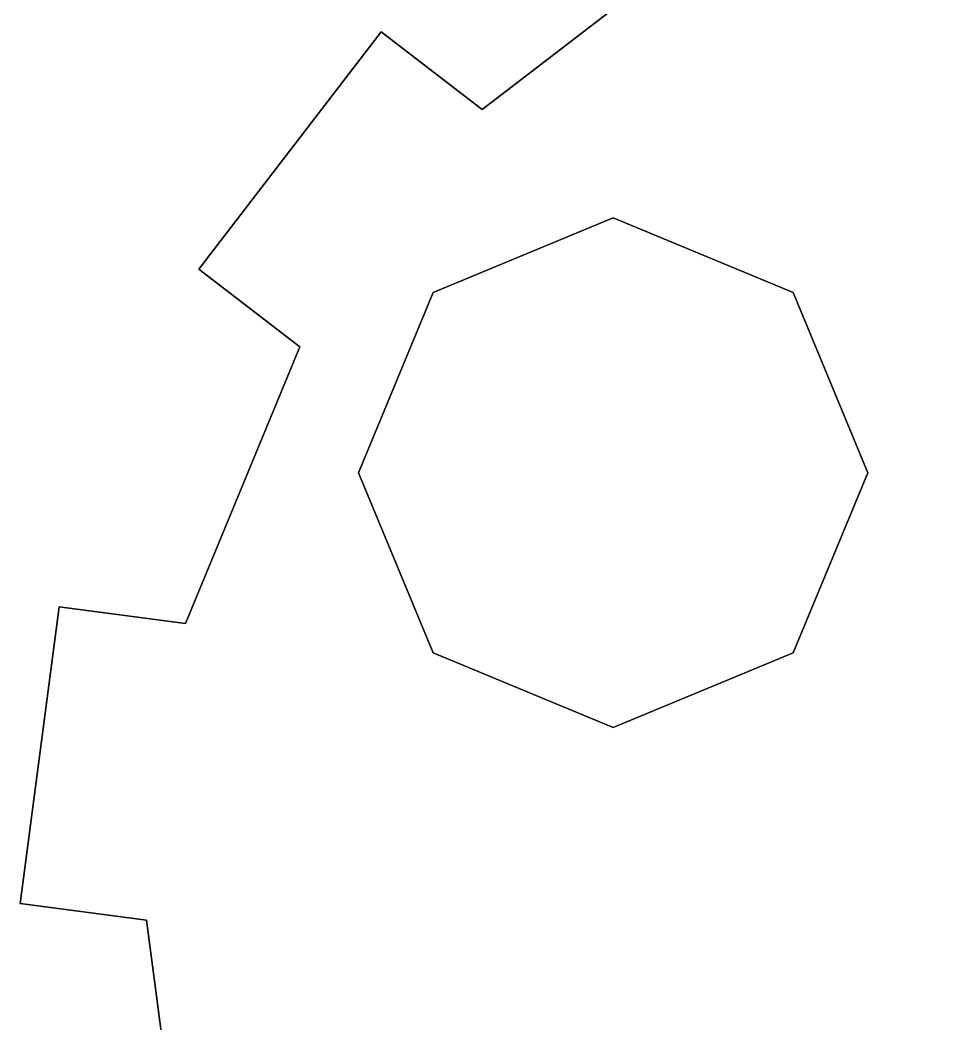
# Model space of a CAD drawing. Header units: metres. Extents: x -3.92 to 3.88, y 1068.45 to 1071.66.
# Drawn here: x -0.6255 to -0.1673, y 1069.0225 to 1069.515 of the extents above; entities that cross this region are included whole.
import ezdxf

# ---------------------------------------------------------------- set-up
doc = ezdxf.new("R2010")
doc.units = ezdxf.units.M

msp = doc.modelspace()

# ---------------------------------------------------------------- linework, layer by layer
at = {"layer": 'Tank'}
for points, invisible_edges in [([(0.3967, 1069.47118, 19.78826), (-0.3988, 1069.47118, 19.78826), (-0.2823, 1069.56057, 19.78826)], 13), ([(-0.3988, 1069.47118, 19.78826), (-0.2823, 1069.56057, 21.78826), (-0.2823, 1069.56057, 19.78826)], 1), ([(-0.2823, 1069.56057, 21.78826), (-0.3988, 1069.47118, 19.78826), (-0.3988, 1069.47118, 21.78826)], 1), ([(-0.3988, 1069.47118, 21.78826), (0.43474, 1069.52077, 21.78826), (-0.2823, 1069.56057, 21.78826)], 3), ([(0.3967, 1069.47118, 19.78826), (-0.2823, 1069.56057, 19.78826), (0.43474, 1069.52077, 19.78826)], 3), ([(0.43474, 1069.52077, 21.78826), (-0.3988, 1069.47118, 21.78826), (0.3967, 1069.47118, 21.78826)], 3), ([(-0.44838, 1069.50923, 19.78826), (-0.3988, 1069.47118, 19.78826), (-0.53777, 1069.39273, 19.78826)], 2), ([(-0.53777, 1069.39273, 21.78826), (-0.44838, 1069.50923, 19.78826), (-0.53777, 1069.39273, 19.78826)], 1), ([(-0.44838, 1069.50923, 19.78826), (-0.53777, 1069.39273, 21.78826), (-0.44838, 1069.50923, 21.78826)], 1), ([(-0.53777, 1069.39273, 21.78826), (-0.3988, 1069.47118, 21.78826), (-0.44838, 1069.50923, 21.78826)], 1), ([(-0.44838, 1069.50923, 19.78826), (-0.3988, 1069.47118, 21.78826), (-0.3988, 1069.47118, 19.78826)], 1), ([(-0.3988, 1069.47118, 21.78826), (-0.44838, 1069.50923, 19.78826), (-0.44838, 1069.50923, 21.78826)], 1), ([(0.48609, 1069.35468, 19.78826), (-0.53777, 1069.39273, 19.78826), (0.3967, 1069.47118, 19.78826)], 3), ([(0.3967, 1069.47118, 19.78826), (-0.53777, 1069.39273, 19.78826), (-0.3988, 1069.47118, 19.78826)], 15), ([(-0.48819, 1069.35468, 21.78826), (0.3967, 1069.47118, 21.78826), (-0.53777, 1069.39273, 21.78826)], 3), ([(-0.53777, 1069.39273, 21.78826), (0.3967, 1069.47118, 21.78826), (-0.3988, 1069.47118, 21.78826)], 15), ([(-0.48819, 1069.35468, 21.78826), (0.48609, 1069.35468, 21.78826), (0.3967, 1069.47118, 21.78826)], 13), ([(-0.53777, 1069.39273, 19.78826), (0.48609, 1069.35468, 19.78826), (-0.48819, 1069.35468, 19.78826)], 3), ([(-0.53777, 1069.39273, 21.78826), (-0.48819, 1069.35468, 19.78826), (-0.48819, 1069.35468, 21.78826)], 1), ([(-0.48819, 1069.35468, 19.78826), (-0.53777, 1069.39273, 21.78826), (-0.53777, 1069.39273, 19.78826)], 1), ([(0.54228, 1069.21902, 19.78826), (-0.54438, 1069.21902, 19.78826), (-0.48819, 1069.35468, 19.78826)], 13), ([(-0.54438, 1069.21902, 21.78826), (-0.48819, 1069.35468, 19.78826), (-0.54438, 1069.21902, 19.78826)], 1), ([(-0.48819, 1069.35468, 19.78826), (-0.54438, 1069.21902, 21.78826), (-0.48819, 1069.35468, 21.78826)], 1), ([(-0.54438, 1069.21902, 21.78826), (0.54228, 1069.21902, 21.78826), (-0.48819, 1069.35468, 21.78826)], 3), ([(0.54228, 1069.21902, 19.78826), (-0.48819, 1069.35468, 19.78826), (0.60002, 1069.24294, 19.78826)], 3), ([(0.60002, 1069.24294, 19.78826), (-0.48819, 1069.35468, 19.78826), (0.48609, 1069.35468, 19.78826)], 15), ([(-0.48819, 1069.35468, 21.78826), (0.54228, 1069.21902, 21.78826), (0.60002, 1069.24294, 21.78826)], 13), ([(-0.48819, 1069.35468, 21.78826), (0.60002, 1069.24294, 21.78826), (0.48609, 1069.35468, 21.78826)], 15), ([(-0.60635, 1069.22718, 19.78826), (-0.54438, 1069.21902, 19.78826), (-0.62552, 1069.08159, 19.78826)], 2), ([(-0.60635, 1069.22718, 21.78826), (-0.62552, 1069.08159, 21.78826), (-0.54438, 1069.21902, 21.78826)], 2), ([(-0.62552, 1069.08159, 21.78826), (-0.60635, 1069.22718, 19.78826), (-0.62552, 1069.08159, 19.78826)], 1), ([(-0.60635, 1069.22718, 19.78826), (-0.62552, 1069.08159, 21.78826), (-0.60635, 1069.22718, 21.78826)], 1), ([(-0.60635, 1069.22718, 19.78826), (-0.54438, 1069.21902, 21.78826), (-0.54438, 1069.21902, 19.78826)], 1), ([(-0.54438, 1069.21902, 21.78826), (-0.60635, 1069.22718, 19.78826), (-0.60635, 1069.22718, 21.78826)], 1), ([(0.56145, 1069.07343, 19.78826), (-0.62552, 1069.08159, 19.78826), (0.54228, 1069.21902, 19.78826)], 3), ([(0.54228, 1069.21902, 19.78826), (-0.62552, 1069.08159, 19.78826), (-0.54438, 1069.21902, 19.78826)], 15), ([(-0.56355, 1069.07343, 21.78826), (0.54228, 1069.21902, 21.78826), (-0.62552, 1069.08159, 21.78826)], 3), ([(-0.62552, 1069.08159, 21.78826), (0.54228, 1069.21902, 21.78826), (-0.54438, 1069.21902, 21.78826)], 15), ([(-0.56355, 1069.07343, 21.78826), (0.56145, 1069.07343, 21.78826), (0.54228, 1069.21902, 21.78826)], 13), ([(0.56145, 1069.07343, 19.78826), (-0.56355, 1069.07343, 19.78826), (-0.62552, 1069.08159, 19.78826)], 13), ([(-0.62552, 1069.08159, 21.78826), (-0.56355, 1069.07343, 19.78826), (-0.56355, 1069.07343, 21.78826)], 1), ([(-0.56355, 1069.07343, 19.78826), (-0.62552, 1069.08159, 21.78826), (-0.62552, 1069.08159, 19.78826)], 1), ([(0.54228, 1068.92785, 19.78826), (-0.54438, 1068.92785, 19.78826), (-0.56355, 1069.07343, 19.78826)], 13), ([(0.54228, 1068.92785, 19.78826), (-0.56355, 1069.07343, 19.78826), (0.62341, 1069.06528, 19.78826)], 15), ([(0.62341, 1069.06528, 19.78826), (-0.56355, 1069.07343, 19.78826), (0.56145, 1069.07343, 19.78826)], 3), ([(-0.54438, 1068.92785, 21.78826), (0.62341, 1069.06528, 21.78826), (-0.56355, 1069.07343, 21.78826)], 3), ([(-0.56355, 1069.07343, 21.78826), (0.62341, 1069.06528, 21.78826), (0.56145, 1069.07343, 21.78826)], 13), ([(-0.54438, 1068.92785, 21.78826), (-0.56355, 1069.07343, 19.78826), (-0.54438, 1068.92785, 19.78826)], 1), ([(-0.56355, 1069.07343, 19.78826), (-0.54438, 1068.92785, 21.78826), (-0.56355, 1069.07343, 21.78826)], 1), ([(0.54228, 1068.92785, 21.78826), (0.62341, 1069.06528, 21.78826), (-0.54438, 1068.92785, 21.78826)], 15)]:
    msp.add_3dface(points, dxfattribs=dict(at, invisible_edges=invisible_edges))
at = {"layer": 'tower_j_insulator'}
for points, invisible_edges in [([(-0.42289, 1069.38134, 22.22576), (-0.24611, 1069.38134, 22.22576), (-0.3345, 1069.41795, 22.22576)], 1), ([(-0.24611, 1069.38134, 22.16326), (-0.42289, 1069.38134, 22.16326), (-0.3345, 1069.41795, 22.16326)], 1), ([(-0.24611, 1069.38134, 22.44451), (-0.42289, 1069.38134, 22.44451), (-0.3345, 1069.41795, 22.44451)], 1), ([(-0.24611, 1069.38134, 21.78826), (-0.42289, 1069.38134, 21.78826), (-0.3345, 1069.41795, 21.78826)], 1), ([(-0.42289, 1069.38134, 21.78826), (-0.3345, 1069.41795, 21.85076), (-0.3345, 1069.41795, 21.78826)], 1), ([(-0.3345, 1069.41795, 21.85076), (-0.42289, 1069.38134, 21.78826), (-0.42289, 1069.38134, 21.85076)], 1), ([(-0.42289, 1069.38134, 21.85076), (-0.24611, 1069.38134, 21.85076), (-0.3345, 1069.41795, 21.85076)], 1), ([(-0.24611, 1069.38134, 21.88201), (-0.42289, 1069.38134, 21.88201), (-0.3345, 1069.41795, 21.88201)], 1), ([(-0.42289, 1069.38134, 22.44451), (-0.3345, 1069.41795, 22.50701), (-0.3345, 1069.41795, 22.44451)], 1), ([(-0.3345, 1069.41795, 22.50701), (-0.42289, 1069.38134, 22.44451), (-0.42289, 1069.38134, 22.50701)], 1), ([(-0.42289, 1069.38134, 21.94451), (-0.24611, 1069.38134, 21.94451), (-0.3345, 1069.41795, 21.94451)], 1), ([(-0.42289, 1069.38134, 21.88201), (-0.3345, 1069.41795, 21.94451), (-0.3345, 1069.41795, 21.88201)], 1), ([(-0.3345, 1069.41795, 21.94451), (-0.42289, 1069.38134, 21.88201), (-0.42289, 1069.38134, 21.94451)], 1), ([(-0.42289, 1069.38134, 22.31951), (-0.24611, 1069.38134, 22.31951), (-0.3345, 1069.41795, 22.31951)], 1), ([(-0.42289, 1069.38134, 22.50701), (-0.24611, 1069.38134, 22.50701), (-0.3345, 1069.41795, 22.50701)], 1), ([(-0.24611, 1069.38134, 22.35076), (-0.42289, 1069.38134, 22.35076), (-0.3345, 1069.41795, 22.35076)], 1), ([(-0.42289, 1069.38134, 22.41326), (-0.24611, 1069.38134, 22.41326), (-0.3345, 1069.41795, 22.41326)], 1), ([(-0.24611, 1069.38134, 22.25701), (-0.42289, 1069.38134, 22.25701), (-0.3345, 1069.41795, 22.25701)], 1), ([(-0.42289, 1069.38134, 22.16326), (-0.3345, 1069.41795, 22.22576), (-0.3345, 1069.41795, 22.16326)], 1), ([(-0.3345, 1069.41795, 22.22576), (-0.42289, 1069.38134, 22.16326), (-0.42289, 1069.38134, 22.22576)], 1), ([(-0.42289, 1069.38134, 22.35076), (-0.3345, 1069.41795, 22.41326), (-0.3345, 1069.41795, 22.35076)], 1), ([(-0.3345, 1069.41795, 22.41326), (-0.42289, 1069.38134, 22.35076), (-0.42289, 1069.38134, 22.41326)], 1), ([(-0.42289, 1069.38134, 22.25701), (-0.3345, 1069.41795, 22.31951), (-0.3345, 1069.41795, 22.25701)], 1), ([(-0.3345, 1069.41795, 22.31951), (-0.42289, 1069.38134, 22.25701), (-0.42289, 1069.38134, 22.31951)], 1), ([(-0.42289, 1069.38134, 22.13201), (-0.24611, 1069.38134, 22.13201), (-0.3345, 1069.41795, 22.13201)], 1), ([(-0.42289, 1069.38134, 22.06951), (-0.3345, 1069.41795, 22.13201), (-0.3345, 1069.41795, 22.06951)], 1), ([(-0.3345, 1069.41795, 22.13201), (-0.42289, 1069.38134, 22.06951), (-0.42289, 1069.38134, 22.13201)], 1), ([(-0.24611, 1069.38134, 22.06951), (-0.42289, 1069.38134, 22.06951), (-0.3345, 1069.41795, 22.06951)], 1), ([(-0.24611, 1069.38134, 21.97576), (-0.42289, 1069.38134, 21.97576), (-0.3345, 1069.41795, 21.97576)], 1), ([(-0.42289, 1069.38134, 21.97576), (-0.3345, 1069.41795, 22.03826), (-0.3345, 1069.41795, 21.97576)], 1), ([(-0.3345, 1069.41795, 22.03826), (-0.42289, 1069.38134, 21.97576), (-0.42289, 1069.38134, 22.03826)], 1), ([(-0.42289, 1069.38134, 22.03826), (-0.24611, 1069.38134, 22.03826), (-0.3345, 1069.41795, 22.03826)], 1), ([(-0.3345, 1069.41795, 21.78826), (-0.24611, 1069.38134, 21.85076), (-0.24611, 1069.38134, 21.78826)], 1), ([(-0.24611, 1069.38134, 21.85076), (-0.3345, 1069.41795, 21.78826), (-0.3345, 1069.41795, 21.85076)], 1), ([(-0.3345, 1069.41795, 22.44451), (-0.24611, 1069.38134, 22.50701), (-0.24611, 1069.38134, 22.44451)], 1), ([(-0.24611, 1069.38134, 22.50701), (-0.3345, 1069.41795, 22.44451), (-0.3345, 1069.41795, 22.50701)], 1), ([(-0.3345, 1069.41795, 21.88201), (-0.24611, 1069.38134, 21.94451), (-0.24611, 1069.38134, 21.88201)], 1), ([(-0.24611, 1069.38134, 21.94451), (-0.3345, 1069.41795, 21.88201), (-0.3345, 1069.41795, 21.94451)], 1), ([(-0.3345, 1069.41795, 22.35076), (-0.24611, 1069.38134, 22.41326), (-0.24611, 1069.38134, 22.35076)], 1), ([(-0.24611, 1069.38134, 22.41326), (-0.3345, 1069.41795, 22.35076), (-0.3345, 1069.41795, 22.41326)], 1), ([(-0.3345, 1069.41795, 22.16326), (-0.24611, 1069.38134, 22.22576), (-0.24611, 1069.38134, 22.16326)], 1), ([(-0.24611, 1069.38134, 22.22576), (-0.3345, 1069.41795, 22.16326), (-0.3345, 1069.41795, 22.22576)], 1), ([(-0.3345, 1069.41795, 22.25701), (-0.24611, 1069.38134, 22.31951), (-0.24611, 1069.38134, 22.25701)], 1), ([(-0.24611, 1069.38134, 22.31951), (-0.3345, 1069.41795, 22.25701), (-0.3345, 1069.41795, 22.31951)], 1), ([(-0.3345, 1069.41795, 22.06951), (-0.24611, 1069.38134, 22.13201), (-0.24611, 1069.38134, 22.06951)], 1), ([(-0.24611, 1069.38134, 22.13201), (-0.3345, 1069.41795, 22.06951), (-0.3345, 1069.41795, 22.13201)], 1), ([(-0.3345, 1069.41795, 21.97576), (-0.24611, 1069.38134, 22.03826), (-0.24611, 1069.38134, 21.97576)], 1), ([(-0.24611, 1069.38134, 22.03826), (-0.3345, 1069.41795, 21.97576), (-0.3345, 1069.41795, 22.03826)], 1), ([(-0.4595, 1069.29295, 22.22576), (-0.2095, 1069.29295, 22.22576), (-0.24611, 1069.38134, 22.22576)], 13), ([(-0.4595, 1069.29295, 22.22576), (-0.24611, 1069.38134, 22.22576), (-0.42289, 1069.38134, 22.22576)], 3), ([(-0.2095, 1069.29295, 22.16326), (-0.4595, 1069.29295, 22.16326), (-0.42289, 1069.38134, 22.16326)], 13), ([(-0.4595, 1069.29295, 22.22576), (-0.42289, 1069.38134, 22.16326), (-0.4595, 1069.29295, 22.16326)], 1), ([(-0.42289, 1069.38134, 22.16326), (-0.4595, 1069.29295, 22.22576), (-0.42289, 1069.38134, 22.22576)], 1), ([(-0.2095, 1069.29295, 22.44451), (-0.4595, 1069.29295, 22.44451), (-0.42289, 1069.38134, 22.44451)], 13), ([(-0.2095, 1069.29295, 21.78826), (-0.4595, 1069.29295, 21.78826), (-0.42289, 1069.38134, 21.78826)], 13), ([(-0.4595, 1069.29295, 21.85076), (-0.2095, 1069.29295, 21.85076), (-0.24611, 1069.38134, 21.85076)], 13), ([(-0.4595, 1069.29295, 21.85076), (-0.24611, 1069.38134, 21.85076), (-0.42289, 1069.38134, 21.85076)], 3), ([(-0.2095, 1069.29295, 21.88201), (-0.4595, 1069.29295, 21.88201), (-0.42289, 1069.38134, 21.88201)], 13), ([(-0.4595, 1069.29295, 21.94451), (-0.2095, 1069.29295, 21.94451), (-0.24611, 1069.38134, 21.94451)], 13), ([(-0.4595, 1069.29295, 21.94451), (-0.24611, 1069.38134, 21.94451), (-0.42289, 1069.38134, 21.94451)], 3), ([(-0.4595, 1069.29295, 22.50701), (-0.42289, 1069.38134, 22.44451), (-0.4595, 1069.29295, 22.44451)], 1), ([(-0.42289, 1069.38134, 22.44451), (-0.4595, 1069.29295, 22.50701), (-0.42289, 1069.38134, 22.50701)], 1), ([(-0.4595, 1069.29295, 21.85076), (-0.42289, 1069.38134, 21.78826), (-0.4595, 1069.29295, 21.78826)], 1), ([(-0.42289, 1069.38134, 21.78826), (-0.4595, 1069.29295, 21.85076), (-0.42289, 1069.38134, 21.85076)], 1), ([(-0.4595, 1069.29295, 21.94451), (-0.42289, 1069.38134, 21.88201), (-0.4595, 1069.29295, 21.88201)], 1), ([(-0.42289, 1069.38134, 21.88201), (-0.4595, 1069.29295, 21.94451), (-0.42289, 1069.38134, 21.94451)], 1), ([(-0.4595, 1069.29295, 22.31951), (-0.2095, 1069.29295, 22.31951), (-0.24611, 1069.38134, 22.31951)], 13), ([(-0.4595, 1069.29295, 22.31951), (-0.24611, 1069.38134, 22.31951), (-0.42289, 1069.38134, 22.31951)], 3), ([(-0.4595, 1069.29295, 22.50701), (-0.2095, 1069.29295, 22.50701), (-0.24611, 1069.38134, 22.50701)], 13), ([(-0.4595, 1069.29295, 22.50701), (-0.24611, 1069.38134, 22.50701), (-0.42289, 1069.38134, 22.50701)], 3), ([(-0.2095, 1069.29295, 22.35076), (-0.4595, 1069.29295, 22.35076), (-0.42289, 1069.38134, 22.35076)], 13), ([(-0.4595, 1069.29295, 22.41326), (-0.2095, 1069.29295, 22.41326), (-0.24611, 1069.38134, 22.41326)], 13), ([(-0.4595, 1069.29295, 22.41326), (-0.24611, 1069.38134, 22.41326), (-0.42289, 1069.38134, 22.41326)], 3), ([(-0.2095, 1069.29295, 22.25701), (-0.4595, 1069.29295, 22.25701), (-0.42289, 1069.38134, 22.25701)], 13), ([(-0.4595, 1069.29295, 22.41326), (-0.42289, 1069.38134, 22.35076), (-0.4595, 1069.29295, 22.35076)], 1), ([(-0.42289, 1069.38134, 22.35076), (-0.4595, 1069.29295, 22.41326), (-0.42289, 1069.38134, 22.41326)], 1), ([(-0.4595, 1069.29295, 22.31951), (-0.42289, 1069.38134, 22.25701), (-0.4595, 1069.29295, 22.25701)], 1), ([(-0.42289, 1069.38134, 22.25701), (-0.4595, 1069.29295, 22.31951), (-0.42289, 1069.38134, 22.31951)], 1), ([(-0.4595, 1069.29295, 22.13201), (-0.2095, 1069.29295, 22.13201), (-0.24611, 1069.38134, 22.13201)], 13), ([(-0.4595, 1069.29295, 22.13201), (-0.24611, 1069.38134, 22.13201), (-0.42289, 1069.38134, 22.13201)], 3), ([(-0.4595, 1069.29295, 22.13201), (-0.42289, 1069.38134, 22.06951), (-0.4595, 1069.29295, 22.06951)], 1), ([(-0.42289, 1069.38134, 22.06951), (-0.4595, 1069.29295, 22.13201), (-0.42289, 1069.38134, 22.13201)], 1), ([(-0.2095, 1069.29295, 22.06951), (-0.4595, 1069.29295, 22.06951), (-0.42289, 1069.38134, 22.06951)], 13), ([(-0.2095, 1069.29295, 21.97576), (-0.4595, 1069.29295, 21.97576), (-0.42289, 1069.38134, 21.97576)], 13), ([(-0.4595, 1069.29295, 22.03826), (-0.42289, 1069.38134, 21.97576), (-0.4595, 1069.29295, 21.97576)], 1), ([(-0.42289, 1069.38134, 21.97576), (-0.4595, 1069.29295, 22.03826), (-0.42289, 1069.38134, 22.03826)], 1), ([(-0.4595, 1069.29295, 22.03826), (-0.2095, 1069.29295, 22.03826), (-0.24611, 1069.38134, 22.03826)], 13), ([(-0.4595, 1069.29295, 22.03826), (-0.24611, 1069.38134, 22.03826), (-0.42289, 1069.38134, 22.03826)], 3), ([(-0.2095, 1069.29295, 22.16326), (-0.42289, 1069.38134, 22.16326), (-0.24611, 1069.38134, 22.16326)], 3), ([(-0.2095, 1069.29295, 22.44451), (-0.42289, 1069.38134, 22.44451), (-0.24611, 1069.38134, 22.44451)], 3), ([(-0.2095, 1069.29295, 21.78826), (-0.42289, 1069.38134, 21.78826), (-0.24611, 1069.38134, 21.78826)], 3), ([(-0.2095, 1069.29295, 21.88201), (-0.42289, 1069.38134, 21.88201), (-0.24611, 1069.38134, 21.88201)], 3), ([(-0.2095, 1069.29295, 22.35076), (-0.42289, 1069.38134, 22.35076), (-0.24611, 1069.38134, 22.35076)], 3), ([(-0.2095, 1069.29295, 22.25701), (-0.42289, 1069.38134, 22.25701), (-0.24611, 1069.38134, 22.25701)], 3), ([(-0.2095, 1069.29295, 22.06951), (-0.42289, 1069.38134, 22.06951), (-0.24611, 1069.38134, 22.06951)], 3), ([(-0.2095, 1069.29295, 21.97576), (-0.42289, 1069.38134, 21.97576), (-0.24611, 1069.38134, 21.97576)], 3), ([(-0.24611, 1069.38134, 22.22576), (-0.2095, 1069.29295, 22.16326), (-0.24611, 1069.38134, 22.16326)], 1), ([(-0.2095, 1069.29295, 22.16326), (-0.24611, 1069.38134, 22.22576), (-0.2095, 1069.29295, 22.22576)], 1), ([(-0.24611, 1069.38134, 21.85076), (-0.2095, 1069.29295, 21.78826), (-0.24611, 1069.38134, 21.78826)], 1), ([(-0.2095, 1069.29295, 21.78826), (-0.24611, 1069.38134, 21.85076), (-0.2095, 1069.29295, 21.85076)], 1), ([(-0.24611, 1069.38134, 22.50701), (-0.2095, 1069.29295, 22.44451), (-0.24611, 1069.38134, 22.44451)], 1), ([(-0.2095, 1069.29295, 22.44451), (-0.24611, 1069.38134, 22.50701), (-0.2095, 1069.29295, 22.50701)], 1), ([(-0.24611, 1069.38134, 21.94451), (-0.2095, 1069.29295, 21.88201), (-0.24611, 1069.38134, 21.88201)], 1), ([(-0.2095, 1069.29295, 21.88201), (-0.24611, 1069.38134, 21.94451), (-0.2095, 1069.29295, 21.94451)], 1), ([(-0.24611, 1069.38134, 22.41326), (-0.2095, 1069.29295, 22.35076), (-0.24611, 1069.38134, 22.35076)], 1), ([(-0.2095, 1069.29295, 22.35076), (-0.24611, 1069.38134, 22.41326), (-0.2095, 1069.29295, 22.41326)], 1), ([(-0.24611, 1069.38134, 22.31951), (-0.2095, 1069.29295, 22.25701), (-0.24611, 1069.38134, 22.25701)], 1), ([(-0.2095, 1069.29295, 22.25701), (-0.24611, 1069.38134, 22.31951), (-0.2095, 1069.29295, 22.31951)], 1), ([(-0.24611, 1069.38134, 22.13201), (-0.2095, 1069.29295, 22.06951), (-0.24611, 1069.38134, 22.06951)], 1), ([(-0.2095, 1069.29295, 22.06951), (-0.24611, 1069.38134, 22.13201), (-0.2095, 1069.29295, 22.13201)], 1), ([(-0.24611, 1069.38134, 22.03826), (-0.2095, 1069.29295, 21.97576), (-0.24611, 1069.38134, 21.97576)], 1), ([(-0.2095, 1069.29295, 21.97576), (-0.24611, 1069.38134, 22.03826), (-0.2095, 1069.29295, 22.03826)], 1), ([(-0.42289, 1069.20456, 22.22576), (-0.2095, 1069.29295, 22.22576), (-0.4595, 1069.29295, 22.22576)], 3), ([(-0.24611, 1069.20456, 22.16326), (-0.42289, 1069.20456, 22.16326), (-0.4595, 1069.29295, 22.16326)], 13), ([(-0.24611, 1069.20456, 22.16326), (-0.4595, 1069.29295, 22.16326), (-0.2095, 1069.29295, 22.16326)], 3), ([(-0.42289, 1069.20456, 22.22576), (-0.4595, 1069.29295, 22.16326), (-0.42289, 1069.20456, 22.16326)], 1), ([(-0.4595, 1069.29295, 22.16326), (-0.42289, 1069.20456, 22.22576), (-0.4595, 1069.29295, 22.22576)], 1), ([(-0.24611, 1069.20456, 22.44451), (-0.42289, 1069.20456, 22.44451), (-0.4595, 1069.29295, 22.44451)], 13), ([(-0.24611, 1069.20456, 22.44451), (-0.4595, 1069.29295, 22.44451), (-0.2095, 1069.29295, 22.44451)], 3), ([(-0.24611, 1069.20456, 21.78826), (-0.42289, 1069.20456, 21.78826), (-0.4595, 1069.29295, 21.78826)], 13), ([(-0.24611, 1069.20456, 21.78826), (-0.4595, 1069.29295, 21.78826), (-0.2095, 1069.29295, 21.78826)], 3), ([(-0.42289, 1069.20456, 21.94451), (-0.4595, 1069.29295, 21.88201), (-0.42289, 1069.20456, 21.88201)], 1), ([(-0.4595, 1069.29295, 21.88201), (-0.42289, 1069.20456, 21.94451), (-0.4595, 1069.29295, 21.94451)], 1), ([(-0.42289, 1069.20456, 21.85076), (-0.2095, 1069.29295, 21.85076), (-0.4595, 1069.29295, 21.85076)], 3), ([(-0.24611, 1069.20456, 21.88201), (-0.42289, 1069.20456, 21.88201), (-0.4595, 1069.29295, 21.88201)], 13), ([(-0.24611, 1069.20456, 21.88201), (-0.4595, 1069.29295, 21.88201), (-0.2095, 1069.29295, 21.88201)], 3), ([(-0.42289, 1069.20456, 21.94451), (-0.2095, 1069.29295, 21.94451), (-0.4595, 1069.29295, 21.94451)], 3), ([(-0.42289, 1069.20456, 22.50701), (-0.4595, 1069.29295, 22.44451), (-0.42289, 1069.20456, 22.44451)], 1), ([(-0.4595, 1069.29295, 22.44451), (-0.42289, 1069.20456, 22.50701), (-0.4595, 1069.29295, 22.50701)], 1), ([(-0.42289, 1069.20456, 21.85076), (-0.4595, 1069.29295, 21.78826), (-0.42289, 1069.20456, 21.78826)], 1), ([(-0.4595, 1069.29295, 21.78826), (-0.42289, 1069.20456, 21.85076), (-0.4595, 1069.29295, 21.85076)], 1), ([(-0.42289, 1069.20456, 22.31951), (-0.2095, 1069.29295, 22.31951), (-0.4595, 1069.29295, 22.31951)], 3), ([(-0.42289, 1069.20456, 22.50701), (-0.2095, 1069.29295, 22.50701), (-0.4595, 1069.29295, 22.50701)], 3), ([(-0.24611, 1069.20456, 22.35076), (-0.42289, 1069.20456, 22.35076), (-0.4595, 1069.29295, 22.35076)], 13), ([(-0.24611, 1069.20456, 22.35076), (-0.4595, 1069.29295, 22.35076), (-0.2095, 1069.29295, 22.35076)], 3), ([(-0.42289, 1069.20456, 22.41326), (-0.4595, 1069.29295, 22.35076), (-0.42289, 1069.20456, 22.35076)], 1), ([(-0.4595, 1069.29295, 22.35076), (-0.42289, 1069.20456, 22.41326), (-0.4595, 1069.29295, 22.41326)], 1), ([(-0.42289, 1069.20456, 22.41326), (-0.2095, 1069.29295, 22.41326), (-0.4595, 1069.29295, 22.41326)], 3), ([(-0.24611, 1069.20456, 22.25701), (-0.42289, 1069.20456, 22.25701), (-0.4595, 1069.29295, 22.25701)], 13), ([(-0.24611, 1069.20456, 22.25701), (-0.4595, 1069.29295, 22.25701), (-0.2095, 1069.29295, 22.25701)], 3), ([(-0.42289, 1069.20456, 22.31951), (-0.4595, 1069.29295, 22.25701), (-0.42289, 1069.20456, 22.25701)], 1), ([(-0.4595, 1069.29295, 22.25701), (-0.42289, 1069.20456, 22.31951), (-0.4595, 1069.29295, 22.31951)], 1), ([(-0.42289, 1069.20456, 22.13201), (-0.2095, 1069.29295, 22.13201), (-0.4595, 1069.29295, 22.13201)], 3), ([(-0.42289, 1069.20456, 22.13201), (-0.4595, 1069.29295, 22.06951), (-0.42289, 1069.20456, 22.06951)], 1), ([(-0.4595, 1069.29295, 22.06951), (-0.42289, 1069.20456, 22.13201), (-0.4595, 1069.29295, 22.13201)], 1), ([(-0.24611, 1069.20456, 22.06951), (-0.42289, 1069.20456, 22.06951), (-0.4595, 1069.29295, 22.06951)], 13), ([(-0.24611, 1069.20456, 22.06951), (-0.4595, 1069.29295, 22.06951), (-0.2095, 1069.29295, 22.06951)], 3), ([(-0.42289, 1069.20456, 22.03826), (-0.4595, 1069.29295, 21.97576), (-0.42289, 1069.20456, 21.97576)], 1), ([(-0.4595, 1069.29295, 21.97576), (-0.42289, 1069.20456, 22.03826), (-0.4595, 1069.29295, 22.03826)], 1), ([(-0.24611, 1069.20456, 21.97576), (-0.42289, 1069.20456, 21.97576), (-0.4595, 1069.29295, 21.97576)], 13), ([(-0.24611, 1069.20456, 21.97576), (-0.4595, 1069.29295, 21.97576), (-0.2095, 1069.29295, 21.97576)], 3), ([(-0.42289, 1069.20456, 22.03826), (-0.2095, 1069.29295, 22.03826), (-0.4595, 1069.29295, 22.03826)], 3), ([(-0.42289, 1069.20456, 22.22576), (-0.24611, 1069.20456, 22.22576), (-0.2095, 1069.29295, 22.22576)], 13), ([(-0.42289, 1069.20456, 21.85076), (-0.24611, 1069.20456, 21.85076), (-0.2095, 1069.29295, 21.85076)], 13), ([(-0.42289, 1069.20456, 21.94451), (-0.24611, 1069.20456, 21.94451), (-0.2095, 1069.29295, 21.94451)], 13), ([(-0.42289, 1069.20456, 22.31951), (-0.24611, 1069.20456, 22.31951), (-0.2095, 1069.29295, 22.31951)], 13), ([(-0.42289, 1069.20456, 22.50701), (-0.24611, 1069.20456, 22.50701), (-0.2095, 1069.29295, 22.50701)], 13), ([(-0.42289, 1069.20456, 22.41326), (-0.24611, 1069.20456, 22.41326), (-0.2095, 1069.29295, 22.41326)], 13), ([(-0.42289, 1069.20456, 22.13201), (-0.24611, 1069.20456, 22.13201), (-0.2095, 1069.29295, 22.13201)], 13), ([(-0.42289, 1069.20456, 22.03826), (-0.24611, 1069.20456, 22.03826), (-0.2095, 1069.29295, 22.03826)], 13), ([(-0.2095, 1069.29295, 21.85076), (-0.24611, 1069.20456, 21.78826), (-0.2095, 1069.29295, 21.78826)], 1), ([(-0.24611, 1069.20456, 21.78826), (-0.2095, 1069.29295, 21.85076), (-0.24611, 1069.20456, 21.85076)], 1), ([(-0.2095, 1069.29295, 21.94451), (-0.24611, 1069.20456, 21.88201), (-0.2095, 1069.29295, 21.88201)], 1), ([(-0.24611, 1069.20456, 21.88201), (-0.2095, 1069.29295, 21.94451), (-0.24611, 1069.20456, 21.94451)], 1), ([(-0.2095, 1069.29295, 22.50701), (-0.24611, 1069.20456, 22.44451), (-0.2095, 1069.29295, 22.44451)], 1), ([(-0.24611, 1069.20456, 22.44451), (-0.2095, 1069.29295, 22.50701), (-0.24611, 1069.20456, 22.50701)], 1), ([(-0.2095, 1069.29295, 22.22576), (-0.24611, 1069.20456, 22.16326), (-0.2095, 1069.29295, 22.16326)], 1), ([(-0.24611, 1069.20456, 22.16326), (-0.2095, 1069.29295, 22.22576), (-0.24611, 1069.20456, 22.22576)], 1), ([(-0.2095, 1069.29295, 22.41326), (-0.24611, 1069.20456, 22.35076), (-0.2095, 1069.29295, 22.35076)], 1), ([(-0.24611, 1069.20456, 22.35076), (-0.2095, 1069.29295, 22.41326), (-0.24611, 1069.20456, 22.41326)], 1), ([(-0.2095, 1069.29295, 22.31951), (-0.24611, 1069.20456, 22.25701), (-0.2095, 1069.29295, 22.25701)], 1), ([(-0.24611, 1069.20456, 22.25701), (-0.2095, 1069.29295, 22.31951), (-0.24611, 1069.20456, 22.31951)], 1), ([(-0.2095, 1069.29295, 22.13201), (-0.24611, 1069.20456, 22.06951), (-0.2095, 1069.29295, 22.06951)], 1), ([(-0.24611, 1069.20456, 22.06951), (-0.2095, 1069.29295, 22.13201), (-0.24611, 1069.20456, 22.13201)], 1), ([(-0.2095, 1069.29295, 22.03826), (-0.24611, 1069.20456, 21.97576), (-0.2095, 1069.29295, 21.97576)], 1), ([(-0.24611, 1069.20456, 21.97576), (-0.2095, 1069.29295, 22.03826), (-0.24611, 1069.20456, 22.03826)], 1), ([(-0.24611, 1069.20456, 22.22576), (-0.42289, 1069.20456, 22.22576), (-0.3345, 1069.16795, 22.22576)], 1), ([(-0.42289, 1069.20456, 22.16326), (-0.24611, 1069.20456, 22.16326), (-0.3345, 1069.16795, 22.16326)], 1), ([(-0.42289, 1069.20456, 22.44451), (-0.24611, 1069.20456, 22.44451), (-0.3345, 1069.16795, 22.44451)], 1), ([(-0.42289, 1069.20456, 21.85076), (-0.3345, 1069.16795, 21.78826), (-0.3345, 1069.16795, 21.85076)], 1), ([(-0.3345, 1069.16795, 21.78826), (-0.42289, 1069.20456, 21.85076), (-0.42289, 1069.20456, 21.78826)], 1), ([(-0.42289, 1069.20456, 22.41326), (-0.3345, 1069.16795, 22.35076), (-0.3345, 1069.16795, 22.41326)], 1), ([(-0.3345, 1069.16795, 22.35076), (-0.42289, 1069.20456, 22.41326), (-0.42289, 1069.20456, 22.35076)], 1), ([(-0.42289, 1069.20456, 22.22576), (-0.3345, 1069.16795, 22.16326), (-0.3345, 1069.16795, 22.22576)], 1), ([(-0.3345, 1069.16795, 22.16326), (-0.42289, 1069.20456, 22.22576), (-0.42289, 1069.20456, 22.16326)], 1), ([(-0.42289, 1069.20456, 21.78826), (-0.24611, 1069.20456, 21.78826), (-0.3345, 1069.16795, 21.78826)], 1), ([(-0.24611, 1069.20456, 21.85076), (-0.42289, 1069.20456, 21.85076), (-0.3345, 1069.16795, 21.85076)], 1), ([(-0.42289, 1069.20456, 21.88201), (-0.24611, 1069.20456, 21.88201), (-0.3345, 1069.16795, 21.88201)], 1), ([(-0.24611, 1069.20456, 21.94451), (-0.42289, 1069.20456, 21.94451), (-0.3345, 1069.16795, 21.94451)], 1), ([(-0.42289, 1069.20456, 22.50701), (-0.3345, 1069.16795, 22.44451), (-0.3345, 1069.16795, 22.50701)], 1), ([(-0.3345, 1069.16795, 22.44451), (-0.42289, 1069.20456, 22.50701), (-0.42289, 1069.20456, 22.44451)], 1), ([(-0.42289, 1069.20456, 21.94451), (-0.3345, 1069.16795, 21.88201), (-0.3345, 1069.16795, 21.94451)], 1), ([(-0.3345, 1069.16795, 21.88201), (-0.42289, 1069.20456, 21.94451), (-0.42289, 1069.20456, 21.88201)], 1), ([(-0.24611, 1069.20456, 22.31951), (-0.42289, 1069.20456, 22.31951), (-0.3345, 1069.16795, 22.31951)], 1), ([(-0.24611, 1069.20456, 22.50701), (-0.42289, 1069.20456, 22.50701), (-0.3345, 1069.16795, 22.50701)], 1), ([(-0.42289, 1069.20456, 22.35076), (-0.24611, 1069.20456, 22.35076), (-0.3345, 1069.16795, 22.35076)], 1), ([(-0.24611, 1069.20456, 22.41326), (-0.42289, 1069.20456, 22.41326), (-0.3345, 1069.16795, 22.41326)], 1), ([(-0.42289, 1069.20456, 22.25701), (-0.24611, 1069.20456, 22.25701), (-0.3345, 1069.16795, 22.25701)], 1), ([(-0.42289, 1069.20456, 22.31951), (-0.3345, 1069.16795, 22.25701), (-0.3345, 1069.16795, 22.31951)], 1), ([(-0.3345, 1069.16795, 22.25701), (-0.42289, 1069.20456, 22.31951), (-0.42289, 1069.20456, 22.25701)], 1), ([(-0.24611, 1069.20456, 22.13201), (-0.42289, 1069.20456, 22.13201), (-0.3345, 1069.16795, 22.13201)], 1), ([(-0.42289, 1069.20456, 22.13201), (-0.3345, 1069.16795, 22.06951), (-0.3345, 1069.16795, 22.13201)], 1), ([(-0.3345, 1069.16795, 22.06951), (-0.42289, 1069.20456, 22.13201), (-0.42289, 1069.20456, 22.06951)], 1), ([(-0.42289, 1069.20456, 22.06951), (-0.24611, 1069.20456, 22.06951), (-0.3345, 1069.16795, 22.06951)], 1), ([(-0.42289, 1069.20456, 22.03826), (-0.3345, 1069.16795, 21.97576), (-0.3345, 1069.16795, 22.03826)], 1), ([(-0.3345, 1069.16795, 21.97576), (-0.42289, 1069.20456, 22.03826), (-0.42289, 1069.20456, 21.97576)], 1), ([(-0.42289, 1069.20456, 21.97576), (-0.24611, 1069.20456, 21.97576), (-0.3345, 1069.16795, 21.97576)], 1), ([(-0.24611, 1069.20456, 22.03826), (-0.42289, 1069.20456, 22.03826), (-0.3345, 1069.16795, 22.03826)], 1), ([(-0.3345, 1069.16795, 22.31951), (-0.24611, 1069.20456, 22.25701), (-0.24611, 1069.20456, 22.31951)], 1), ([(-0.24611, 1069.20456, 22.25701), (-0.3345, 1069.16795, 22.31951), (-0.3345, 1069.16795, 22.25701)], 1), ([(-0.3345, 1069.16795, 22.50701), (-0.24611, 1069.20456, 22.44451), (-0.24611, 1069.20456, 22.50701)], 1), ([(-0.24611, 1069.20456, 22.44451), (-0.3345, 1069.16795, 22.50701), (-0.3345, 1069.16795, 22.44451)], 1), ([(-0.3345, 1069.16795, 21.94451), (-0.24611, 1069.20456, 21.88201), (-0.24611, 1069.20456, 21.94451)], 1), ([(-0.24611, 1069.20456, 21.88201), (-0.3345, 1069.16795, 21.94451), (-0.3345, 1069.16795, 21.88201)], 1), ([(-0.3345, 1069.16795, 21.85076), (-0.24611, 1069.20456, 21.78826), (-0.24611, 1069.20456, 21.85076)], 1), ([(-0.24611, 1069.20456, 21.78826), (-0.3345, 1069.16795, 21.85076), (-0.3345, 1069.16795, 21.78826)], 1), ([(-0.3345, 1069.16795, 22.41326), (-0.24611, 1069.20456, 22.35076), (-0.24611, 1069.20456, 22.41326)], 1), ([(-0.24611, 1069.20456, 22.35076), (-0.3345, 1069.16795, 22.41326), (-0.3345, 1069.16795, 22.35076)], 1), ([(-0.3345, 1069.16795, 22.22576), (-0.24611, 1069.20456, 22.16326), (-0.24611, 1069.20456, 22.22576)], 1), ([(-0.24611, 1069.20456, 22.16326), (-0.3345, 1069.16795, 22.22576), (-0.3345, 1069.16795, 22.16326)], 1), ([(-0.3345, 1069.16795, 22.13201), (-0.24611, 1069.20456, 22.06951), (-0.24611, 1069.20456, 22.13201)], 1), ([(-0.24611, 1069.20456, 22.06951), (-0.3345, 1069.16795, 22.13201), (-0.3345, 1069.16795, 22.06951)], 1), ([(-0.3345, 1069.16795, 22.03826), (-0.24611, 1069.20456, 21.97576), (-0.24611, 1069.20456, 22.03826)], 1), ([(-0.24611, 1069.20456, 21.97576), (-0.3345, 1069.16795, 22.03826), (-0.3345, 1069.16795, 21.97576)], 1)]:
    msp.add_3dface(points, dxfattribs=dict(at, invisible_edges=invisible_edges))

doc.saveas('drawing.dxf')
